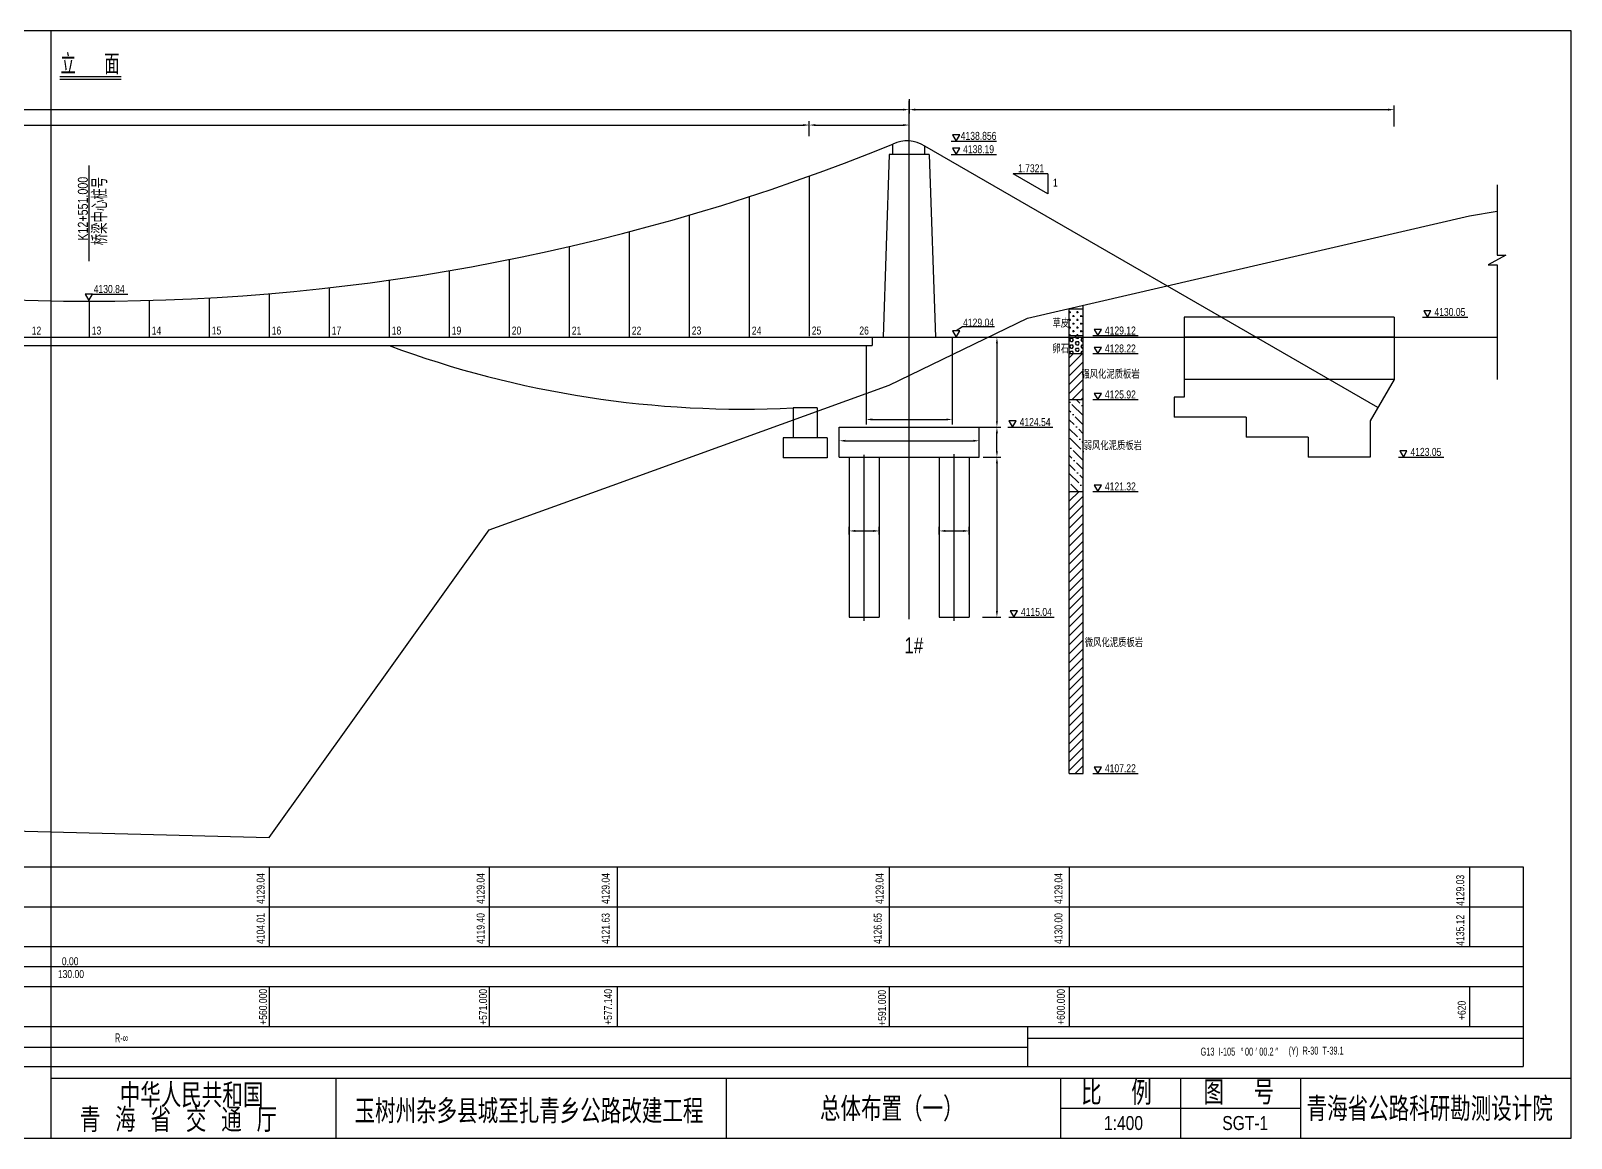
# Model space of a CAD drawing. Extents: x 473 to 627, y 4023 to 4079.
# Drawn here: x 549.5 to 626.5, y 4023.1 to 4078.5 of the extents above; entities that cross this region are included whole.
import ezdxf
from ezdxf.enums import TextEntityAlignment as Align

# ---------------------------------------------------------------- set-up
doc = ezdxf.new("R2010")
doc.units = 0
doc.layers.get('0').update_dxf_attribs({"linetype": 'CONTINUOUS'})
doc.layers.get('DEFPOINTS').update_dxf_attribs({"linetype": 'CONTINUOUS'})
for name, color, linetype in [('gzw', 6, 'CONTINUOUS'), ('LAYER2', 2, 'CONTINUOUS'), ('pm', 1, 'CONTINUOUS'), ('shuju', 2, 'CONTINUOUS'), ('STATION', 6, 'CONTINUOUS'), ('tukuang', 3, 'CONTINUOUS')]:
    doc.layers.add(name, color=color, linetype=linetype)
doc.styles.add('GGX1', font='romanc.shx', dxfattribs={"width": 0.9, "bigfont": 'dk.shx'})
doc.styles.add('GTF2', font='stxt.shx', dxfattribs={"width": 0.8, "bigfont": 'dk.shx'})
doc.styles.add('GTF4', font='stxt.shx', dxfattribs={"width": 0.8, "bigfont": 'dk.shx'})
doc.styles.add('HH', font='stxt.shx', dxfattribs={"width": 0.8, "height": 0.8, "bigfont": 'dk.shx'})
doc.styles.get("Standard").update_dxf_attribs({"font": 'stxt.shx', "width": 0.8, "bigfont": 'dk.shx'})
doc.styles.add('直线及平曲线', font='stxt.shx', dxfattribs={"width": 0.8, "bigfont": 'dk.shx'})
doc.dimstyles.get("Standard").update_dxf_attribs({"dimtxt": 0.18, "dimasz": 0.18, "dimexe": 0.18, "dimexo": 0.0625, "dimgap": 0.09, "dimtad": 0, "dimtih": 1, "dimtoh": 1, "dimdec": 4, "dimzin": 0, "dimdsep": 46, "dimtxsty": 'Standard', "dimcen": 0.09, "dimadec": 0, "dimazin": 0, "dimtfac": 1, "dimtdec": 4, "dimtofl": 0, "dimtmove": 0, "dimatfit": 3, "dimfxl": 0, "dimtolj": 1, "dimtzin": 0, "dimarcsym": 0})
pattern_1 = [(45, (0, -0.266), (-0.224506403, 0.224506403), [])]

# ---------------------------------------------------------------- blocks, each defined once
blk = doc.blocks.new('*D14')
at = {"layer": 'DEFPOINTS', "color": 0}
for p in [(593.433, 4074.929), (617.67, 4074.568), (617.67, 4073.53)]:
    blk.add_point(p, dxfattribs=at)
at = {"layer": 'STATION', "color": 2}
for p, q in [((617.67, 4073.73), (617.67, 4074.768)), ((593.433, 4074.729), (593.433, 4074.368)), ((593.733, 4074.568), (617.37, 4074.568))]:
    blk.add_line(p, q, dxfattribs=at)
for points in [[(593.733, 4074.618), (593.733, 4074.518), (593.433, 4074.568)], [(617.37, 4074.618), (617.37, 4074.518), (617.67, 4074.568)]]:
    blk.add_solid(points, dxfattribs=at)
blk = doc.blocks.new('*D10')
at = {"layer": 'DEFPOINTS', "color": 0}
for p in [(511.433, 4075.054), (593.433, 4075.286), (593.433, 4074.568)]:
    blk.add_point(p, dxfattribs=at)
at = {"layer": 'STATION', "color": 2}
for p, q in [((511.433, 4074.854), (511.433, 4074.368)), ((593.433, 4075.086), (593.433, 4074.368)), ((511.733, 4074.568), (593.133, 4074.568))]:
    blk.add_line(p, q, dxfattribs=at)
for points in [[(511.733, 4074.618), (511.733, 4074.518), (511.433, 4074.568)], [(593.133, 4074.618), (593.133, 4074.518), (593.433, 4074.568)]]:
    blk.add_solid(points, dxfattribs=at)
blk = doc.blocks.new('*D9')
at = {"layer": 'DEFPOINTS', "color": 0}
for p in [(516.433, 4073.263), (588.433, 4073.796), (588.433, 4073.047)]:
    blk.add_point(p, dxfattribs=at)
at = {"layer": 'STATION', "color": 2}
for p, q in [((516.433, 4073.463), (516.433, 4073.996)), ((588.433, 4073.247), (588.433, 4073.996)), ((516.733, 4073.796), (588.133, 4073.796))]:
    blk.add_line(p, q, dxfattribs=at)
for points in [[(516.733, 4073.846), (516.733, 4073.746), (516.433, 4073.796)], [(588.133, 4073.846), (588.133, 4073.746), (588.433, 4073.796)]]:
    blk.add_solid(points, dxfattribs=at)
blk = doc.blocks.new('*D20')
at = {"layer": 'DEFPOINTS', "color": 0}
for p in [(596.933, 4058.003), (589.933, 4057.47), (596.933, 4057.47)]:
    blk.add_point(p, dxfattribs=at)
at = {"layer": 'STATION', "color": 2}
for p, q in [((589.933, 4057.67), (589.933, 4058.203)), ((590.233, 4058.003), (596.633, 4058.003)), ((596.933, 4057.67), (596.933, 4058.203))]:
    blk.add_line(p, q, dxfattribs=at)
for points in [[(590.233, 4058.053), (590.233, 4057.953), (589.933, 4058.003)], [(596.633, 4058.053), (596.633, 4057.953), (596.933, 4058.003)]]:
    blk.add_solid(points, dxfattribs=at)
blk = doc.blocks.new('*D15')
at = {"layer": 'DEFPOINTS', "color": 0}
for p in [(591.283, 4059.397), (595.583, 4059.397), (595.583, 4059.068)]:
    blk.add_point(p, dxfattribs=at)
at = {"layer": 'STATION', "color": 2}
for p, q in [((591.283, 4059.197), (591.283, 4058.868)), ((591.583, 4059.068), (595.283, 4059.068)), ((595.583, 4059.197), (595.583, 4058.868))]:
    blk.add_line(p, q, dxfattribs=at)
for points in [[(591.583, 4059.118), (591.583, 4059.018), (591.283, 4059.068)], [(595.283, 4059.118), (595.283, 4059.018), (595.583, 4059.068)]]:
    blk.add_solid(points, dxfattribs=at)
blk = doc.blocks.new('*D11')
at = {"layer": 'DEFPOINTS', "color": 0}
for p in [(593.433, 4073.796), (593.433, 4073.423), (588.433, 4073.059)]:
    blk.add_point(p, dxfattribs=at)
at = {"layer": 'STATION', "color": 2}
for p, q in [((593.433, 4073.623), (593.433, 4073.996)), ((588.733, 4073.796), (593.133, 4073.796))]:
    blk.add_line(p, q, dxfattribs=at)
for points in [[(588.733, 4073.846), (588.733, 4073.746), (588.433, 4073.796)], [(593.133, 4073.846), (593.133, 4073.746), (593.433, 4073.796)]]:
    blk.add_solid(points, dxfattribs=at)
blk = doc.blocks.new('*D18')
at = {"layer": 'DEFPOINTS', "color": 0}
for p in [(591.933, 4053.492), (590.433, 4053.119), (591.933, 4053.119)]:
    blk.add_point(p, dxfattribs=at)
at = {"layer": 'STATION', "color": 2}
for p, q in [((590.433, 4053.319), (590.433, 4053.692)), ((590.733, 4053.492), (591.633, 4053.492)), ((591.933, 4053.319), (591.933, 4053.692))]:
    blk.add_line(p, q, dxfattribs=at)
for points in [[(590.733, 4053.542), (590.733, 4053.442), (590.433, 4053.492)], [(591.633, 4053.542), (591.633, 4053.442), (591.933, 4053.492)]]:
    blk.add_solid(points, dxfattribs=at)
blk = doc.blocks.new('*D21')
at = {"layer": 'DEFPOINTS', "color": 0}
for p in [(596.321, 4063.181), (596.321, 4058.681), (597.814, 4058.681)]:
    blk.add_point(p, dxfattribs=at)
at = {"layer": 'STATION', "color": 2}
for p, q in [((596.521, 4063.181), (598.014, 4063.181)), ((597.814, 4062.881), (597.814, 4058.981)), ((596.521, 4058.681), (598.014, 4058.681))]:
    blk.add_line(p, q, dxfattribs=at)
for points in [[(597.764, 4062.881), (597.864, 4062.881), (597.814, 4063.181)], [(597.764, 4058.981), (597.864, 4058.981), (597.814, 4058.681)]]:
    blk.add_solid(points, dxfattribs=at)
blk = doc.blocks.new('*D19')
at = {"layer": 'DEFPOINTS', "color": 0}
for p in [(596.933, 4058.681), (597.814, 4058.681), (596.933, 4057.181)]:
    blk.add_point(p, dxfattribs=at)
at = {"layer": 'STATION', "color": 2}
for p, q in [((597.133, 4058.681), (598.014, 4058.681)), ((597.814, 4057.481), (597.814, 4058.381)), ((597.133, 4057.181), (598.014, 4057.181))]:
    blk.add_line(p, q, dxfattribs=at)
for points in [[(597.764, 4058.381), (597.864, 4058.381), (597.814, 4058.681)], [(597.764, 4057.481), (597.864, 4057.481), (597.814, 4057.181)]]:
    blk.add_solid(points, dxfattribs=at)
blk = doc.blocks.new('*D17')
at = {"layer": 'DEFPOINTS', "color": 0}
for p in [(596.433, 4053.492), (594.933, 4053.119), (596.433, 4053.119)]:
    blk.add_point(p, dxfattribs=at)
at = {"layer": 'STATION', "color": 2}
for p, q in [((594.933, 4053.319), (594.933, 4053.692)), ((595.233, 4053.492), (596.133, 4053.492)), ((596.433, 4053.319), (596.433, 4053.692))]:
    blk.add_line(p, q, dxfattribs=at)
for points in [[(595.233, 4053.542), (595.233, 4053.442), (594.933, 4053.492)], [(596.133, 4053.542), (596.133, 4053.442), (596.433, 4053.492)]]:
    blk.add_solid(points, dxfattribs=at)
blk = doc.blocks.new('*D16')
at = {"layer": 'DEFPOINTS', "color": 0}
for p in [(596.933, 4057.181), (596.885, 4049.181), (597.814, 4049.181)]:
    blk.add_point(p, dxfattribs=at)
at = {"layer": 'STATION', "color": 2}
for p, q in [((597.814, 4056.881), (597.814, 4049.481)), ((597.085, 4049.181), (598.014, 4049.181))]:
    blk.add_line(p, q, dxfattribs=at)
for points in [[(597.764, 4056.881), (597.864, 4056.881), (597.814, 4057.181)], [(597.764, 4049.481), (597.864, 4049.481), (597.814, 4049.181)]]:
    blk.add_solid(points, dxfattribs=at)

msp = doc.modelspace()

# ---------------------------------------------------------------- hatches: boundary and pattern name
at = {"layer": 'LAYER2'}
h = msp.add_hatch(dxfattribs=at)
h.set_pattern_fill('CROSS', color=2, scale=0.03, style=0)
h.set_pattern_definition([(0, (0, -0.266), (0.1905, 0.1905), [0.09525, -0.28575]), (90, (0.04762, -0.31363), (-0.1905, 0.1905), [0.09525, -0.28575])])
h.paths.add_polyline_path([(601.4325806, 4063.2610051), (602.1325806, 4063.2610051), (602.1325806, 4064.5955433), (601.4325806, 4064.5955433)])
h = msp.add_hatch(dxfattribs=at)
h.set_pattern_fill('HEX', color=2, scale=0.03, style=0)
h.set_pattern_definition([(0, (0, -0.266), (0, 0.1649778), [0.09525, -0.1905]), (120, (0, -0.266), (-0.142874966, -0.0824889), [0.09525, -0.1905]), (60, (0.09525, -0.266), (-0.142874966, 0.0824889), [0.09525, -0.1905])])
h.paths.add_polyline_path([(602.1325806, 4062.9151183), (601.4325806, 4062.9151183), (601.4325806, 4062.3610051), (602.1325806, 4062.3610051)])
h.paths.add_polyline_path([(602.1325806, 4063.2610051), (601.4325806, 4063.2610051), (601.4325806, 4062.9151183), (602.1325806, 4062.9151183)])
h = msp.add_hatch(dxfattribs=at)
h.set_pattern_fill('ANSI31', color=2, scale=0.1, style=0)
h.set_pattern_definition(pattern_1)
h.paths.add_polyline_path([(602.1325806, 4062.3610051), (601.4325806, 4062.3610051), (601.4325806, 4060.0610051), (602.1325806, 4060.0610051)])
h = msp.add_hatch(dxfattribs=at)
h.set_pattern_fill('ANSI36', color=2, scale=0.1, angle=90, style=0)
h.set_pattern_definition([(135, (0, -0.266), (-0.617392608, 0.168379802), [0.79375, -0.15875, 0, -0.15875])])
h.paths.add_polyline_path([(602.1325806, 4060.0610051), (601.4325806, 4060.0610051), (601.4325806, 4055.4610051), (602.1325806, 4055.4610051)])
h = msp.add_hatch(dxfattribs=at)
h.set_pattern_fill('ANSI31', color=2, scale=0.1, style=0)
h.set_pattern_definition(pattern_1)
h.paths.add_polyline_path([(602.1325806, 4055.4610051), (601.4325806, 4055.4610051), (601.4325806, 4041.372092), (602.1325806, 4041.3656649)])

# ---------------------------------------------------------------- linework, layer by layer
at = {"color": 6, "linetype": 'Continuous'}
for p, q in [((626.5245866, 4078.5124943), (474.5245866, 4078.5124943)), ((626.5245866, 4023.1124943), (626.5245866, 4078.5124943)), ((474.5245866, 4023.1124943), (626.5245866, 4023.1124943))]:
    msp.add_line(p, q, dxfattribs=at)
at = {"color": 4, "linetype": 'Continuous'}
msp.add_line((550.5245866, 4023.1124943), (550.5245866, 4078.5124943), dxfattribs=at)
for p, q in [((550.9606525, 4076.2295702), (554.0345453, 4076.2295702)), ((478.6950117, 4036.695158), (624.127374, 4036.695158)), ((624.127374, 4036.695158), (624.127374, 4026.695158)), ((478.6950117, 4026.695158), (624.127374, 4026.695158))]:
    msp.add_line(p, q)
at = {"color": 2}
for p, q in [((550.9606525, 4076.0850172), (554.0345453, 4076.0850172)), ((619.0885776, 4064.1874173), (621.350383, 4064.1874173)), ((602.6136061, 4063.2610051), (604.8754115, 4063.2610051)), ((595.5254825, 4063.1811183), (597.7872879, 4063.1811183)), ((602.6136061, 4062.3610051), (604.8754115, 4062.3610051)), ((602.6136061, 4060.0610051), (604.8754115, 4060.0610051)), ((598.3512751, 4058.6811183), (600.6130805, 4058.6811183)), ((617.8885776, 4057.1874173), (620.150383, 4057.1874173)), ((602.6136061, 4055.4610051), (604.8754115, 4055.4610051)), ((598.4159447, 4049.1811183), (600.6777501, 4049.1811183)), ((602.6136061, 4041.3610051), (604.8754115, 4041.3610051))]:
    msp.add_line(p, q, dxfattribs=at)
at = {"color": 3}
msp.add_line((593.4325806, 4049.0840049), (593.4325806, 4075.0104055), dxfattribs=at)
at = {"color": 7}
for p, q in [((592.6108665, 4072.3311183), (592.6108665, 4072.8427502)), ((594.2075673, 4072.3311183), (594.2075673, 4072.7336795)), ((595.5254825, 4072.9971183), (597.7872879, 4072.9971183)), ((552.4325806, 4066.9943528), (552.4325806, 4071.7780682)), ((592.4325806, 4072.3311183), (592.1275806, 4063.1811183)), ((594.4325806, 4072.3311183), (592.4325806, 4072.3311183)), ((594.4325806, 4072.3311183), (594.7375806, 4063.1811183)), ((595.5254825, 4072.3311183), (597.7872879, 4072.3311183)), ((588.4325806, 4071.243887), (588.4325806, 4063.2361183)), ((600.3552201, 4070.3486799), (598.6231693, 4071.3486799)), ((600.3552201, 4071.3486799), (598.6231693, 4071.3486799)), ((600.3552201, 4071.3486799), (600.3552201, 4070.3486799)), ((585.4325806, 4070.2176141), (585.4325806, 4063.2011183)), ((582.4325806, 4069.2895742), (582.4325806, 4063.1811183)), ((579.4325806, 4068.4571153), (579.4325806, 4063.1811183)), ((573.4325806, 4067.0700663), (573.4325806, 4063.1811183)), ((576.4325806, 4067.7179391), (576.4325806, 4063.1811183)), ((570.4325806, 4066.5118079), (570.4325806, 4063.1811183)), ((564.4325806, 4065.6586939), (564.4325806, 4063.1811183)), ((567.4325806, 4066.0417418), (567.4325806, 4063.1811183)), ((552.4325806, 4064.9811183), (552.4325806, 4063.1811183)), ((555.4325806, 4065.0233406), (555.4325806, 4063.1811183)), ((558.4325806, 4065.1501078), (558.4325806, 4063.1811183)), ((561.4325806, 4065.3617227), (561.4325806, 4063.1811183)), ((596.0913034, 4063.6972763), (595.7698602, 4063.4952775)), ((597.6934744, 4063.6972763), (596.0913034, 4063.6972763)), ((591.2825806, 4062.7611183), (591.2825806, 4058.8111183)), ((591.5825806, 4063.1811183), (591.5825806, 4062.7611183)), ((595.5825806, 4063.1811183), (595.5825806, 4058.8111183)), ((588.8232955, 4059.647149), (587.6232955, 4059.647149)), ((587.6232955, 4059.647149), (587.6232955, 4058.147149)), ((588.8232955, 4059.647149), (588.8232955, 4058.147149)), ((589.3232955, 4058.147149), (587.1232955, 4058.147149)), ((587.1232955, 4058.147149), (587.1232955, 4057.147149)), ((589.3232955, 4058.147149), (589.3232955, 4057.147149)), ((589.3232955, 4057.147149), (587.1232955, 4057.147149))]:
    msp.add_line(p, q, dxfattribs=at)
at = {"color": 1}
for p, q in [((607.1698833, 4064.1874173), (607.1698833, 4060.1874173)), ((617.6698833, 4064.1874173), (617.6698833, 4061.0730579)), ((617.6698833, 4063.1874173), (607.1698833, 4063.1874173)), ((617.6698833, 4061.0730579), (607.1698833, 4061.0730579)), ((617.6698833, 4061.0730579), (616.4698833, 4058.9945969)), ((589.9325808, 4058.6811183), (596.9325808, 4058.6811183)), ((589.9325808, 4057.1811183), (589.9325808, 4058.6811183)), ((596.9325808, 4057.1811183), (596.9325808, 4058.6811183)), ((589.9325808, 4057.1811183), (596.9325808, 4057.1811183)), ((590.4325808, 4049.1811183), (591.9325808, 4049.1811183)), ((594.9325808, 4049.1811183), (596.4325808, 4049.1811183))]:
    msp.add_line(p, q, dxfattribs=at)
at = {"color": 7, "linetype": 'Continuous'}
msp.add_line((550.5245866, 4026.1124943), (626.5245866, 4026.1124943), dxfattribs=at)
at = {"color": 2, "linetype": 'Continuous'}
for p, q in [((564.7791148, 4026.1124943), (564.7791148, 4026.1124943)), ((564.7791148, 4023.1124943), (564.7791148, 4026.1124943)), ((581.9165121, 4026.1124943), (581.9165121, 4026.1124943)), ((584.287008, 4023.1124943), (584.287008, 4026.1124943)), ((601.0018504, 4026.1124943), (601.0018504, 4026.1124943)), ((601.0018504, 4023.1124943), (601.0018504, 4026.1124943)), ((607.0018504, 4026.1124943), (607.0018504, 4026.1124943)), ((607.0018504, 4023.1124943), (607.0018504, 4026.1124943)), ((613.0018504, 4026.1124943), (613.0018504, 4026.1124943)), ((613.0018504, 4023.1124943), (613.0018504, 4026.1124943)), ((626.5245866, 4026.1124943), (626.5245866, 4026.1124943)), ((601.0018504, 4024.6124943), (613.0018504, 4024.6124943)), ((550.5245866, 4023.1124943), (550.5245866, 4023.1124943)), ((626.5245866, 4023.1124943), (626.5245866, 4023.1124943))]:
    msp.add_line(p, q, dxfattribs=at)
at = {"color": 7}
for points in [[(595.7698602, 4072.9971183), (595.95124, 4073.3112775), (595.5884803, 4073.3112775)], [(595.7698602, 4072.3311183), (595.95124, 4072.6452775), (595.5884803, 4072.6452775)], [(595.7698602, 4063.1811183), (595.95124, 4063.4952775), (595.5884803, 4063.4952775)]]:
    msp.add_lwpolyline(points, close=True, dxfattribs=at)
at = {"color": 2}
for points in [[(552.4115419, 4065.0175584), (552.5929218, 4065.3317176), (552.230162, 4065.3317176)], [(619.3329553, 4064.1874173), (619.5143352, 4064.5015764), (619.1515754, 4064.5015764)], [(602.8579838, 4063.2610051), (603.0393636, 4063.5751643), (602.6766039, 4063.5751643)], [(602.8579838, 4062.3610051), (603.0393636, 4062.6751643), (602.6766039, 4062.6751643)], [(602.8579838, 4060.0610051), (603.0393636, 4060.3751643), (602.6766039, 4060.3751643)], [(598.5956527, 4058.6811183), (598.7770326, 4058.9952775), (598.4142729, 4058.9952775)], [(618.1329553, 4057.1874173), (618.3143352, 4057.5015764), (617.9515754, 4057.5015764)], [(602.8579838, 4055.4610051), (603.0393636, 4055.7751643), (602.6766039, 4055.7751643)], [(598.6603224, 4049.1811183), (598.8417023, 4049.4952775), (598.4789425, 4049.4952775)], [(602.8579838, 4041.3610051), (603.0393636, 4041.6751643), (602.6766039, 4041.6751643)]]:
    msp.add_lwpolyline(points, close=True, dxfattribs=at)
at = {"layer": 'LAYER2', "color": 2}
for p, q in [((552.5929218, 4065.3317176), (554.354653, 4065.3317176)), ((601.4325806, 4064.5955433), (602.1325806, 4064.5955433)), ((601.4325806, 4063.2610051), (602.1325806, 4063.2610051)), ((601.4325806, 4062.3610051), (602.1325806, 4062.3610051)), ((601.4325806, 4060.0610051), (602.1325806, 4060.0610051)), ((601.4325806, 4055.4610051), (602.1325806, 4055.4610051)), ((601.4325806, 4041.3610051), (602.1325806, 4041.3610051))]:
    msp.add_line(p, q, dxfattribs=at)
at = {"layer": 'shuju'}
for p, q in [((608.0381127, 4034.695158), (624.127374, 4034.695158)), ((608.0381127, 4032.695158), (624.127374, 4032.695158)), ((608.0381127, 4030.695158), (624.127374, 4030.695158))]:
    msp.add_line(p, q, dxfattribs=at)
at = {"layer": 'STATION', "color": 6}
msp.add_line((616.8535016, 4059.6590433), (594.2075673, 4072.7336795), dxfattribs=at)
at = {"layer": 'STATION', "color": 2}
for p, q in [((622.8206605, 4070.8094577), (622.8206605, 4067.2890431)), ((623.2626706, 4067.2890431), (622.3786504, 4066.805622)), ((622.8206605, 4067.2890431), (623.2626706, 4067.2890431)), ((622.3786504, 4066.805622), (622.8206605, 4066.805622)), ((622.8206605, 4066.805622), (622.8206605, 4061.075179)), ((602.1325806, 4041.3610051), (602.1325806, 4064.7891991)), ((601.4325806, 4041.3610051), (601.4325806, 4064.6270051)), ((607.1698833, 4064.1874173), (607.1698833, 4063.1874173)), ((561.4325806, 4036.695158), (561.4325806, 4032.695158)), ((572.4325806, 4036.695158), (572.4325806, 4032.695158)), ((572.4325806, 4036.695158), (572.4325806, 4032.695158)), ((578.8325806, 4036.695158), (578.8325806, 4032.695158)), ((592.4325806, 4036.695158), (592.4325806, 4032.695158)), ((601.4325806, 4036.695158), (601.4325806, 4032.695158)), ((621.4325806, 4036.695158), (621.4325806, 4032.695158)), ((561.4325806, 4030.695158), (561.4325806, 4028.695158)), ((572.4325806, 4030.695158), (572.4325806, 4028.695158)), ((578.8325806, 4030.695158), (578.8325806, 4028.695158)), ((592.4325806, 4030.695158), (592.4325806, 4028.695158)), ((601.4325806, 4030.695158), (601.4325806, 4028.695158)), ((621.4325806, 4030.695158), (621.4325806, 4028.695158)), ((621.4325806, 4030.695158), (621.4325806, 4028.695158)), ((599.3357806, 4028.695158), (599.3357806, 4026.695158))]:
    msp.add_line(p, q, dxfattribs=at)
at = {"layer": 'STATION', "color": 1}
for p, q in [((607.1698833, 4060.1874173), (606.6698833, 4060.1874173)), ((606.6698833, 4060.1874173), (606.6698833, 4059.1874173)), ((610.2698833, 4059.1874173), (606.6698833, 4059.1874173)), ((610.2698833, 4059.1874173), (610.2698833, 4058.1874173)), ((616.4698833, 4058.9945969), (616.4698833, 4057.1874173)), ((613.3698833, 4058.1874173), (610.2698833, 4058.1874173)), ((613.3698833, 4058.1874173), (613.3698833, 4057.1874173)), ((590.4325808, 4057.1811183), (590.4325808, 4049.1811183)), ((591.9325808, 4057.1811183), (591.9325808, 4049.1811183)), ((594.9325808, 4057.1811183), (594.9325808, 4049.1811183)), ((596.4325808, 4057.1811183), (596.4325808, 4049.1811183)), ((616.4698833, 4057.1874173), (613.3698833, 4057.1874173))]:
    msp.add_line(p, q, dxfattribs=at)
at = {"layer": 'STATION', "color": 3}
for p, q in [((591.1825808, 4048.9962402), (591.1825808, 4057.3001037)), ((595.6825808, 4048.9962402), (595.6825808, 4057.3309159))]:
    msp.add_line(p, q, dxfattribs=at)
at = {"layer": 'STATION', "color": 2}
msp.add_lwpolyline([(483.1622327, 4060.8781969), (501.4325806, 4061.4811183), (512.4325806, 4060.8311183), (517.5925806, 4060.4911183), (528.4325806, 4054.8511183), (534.4325806, 4038.8511183), (561.4325806, 4038.1511183), (572.4325806, 4053.5411183), (578.5725806, 4055.7711183), (592.4325806, 4060.7911183), (599.3355806, 4064.1411183), (621.4325806, 4069.2611183), (622.8206605, 4069.481823)], dxfattribs=at)
at = {"layer": 'STATION', "color": 6}
for centre, radius, start, end in [((552.4325806, 4171.5811183), 106.6, 247.857773983, 292.142226017), ((593.3172565, 4071.441993), 1.5687917, 55.422968334, 116.761423537)]:
    msp.add_arc(centre, radius, start, end, dxfattribs=at)
at = {"layer": 'tukuang', "color": 2}
for p, q in [((617.6698833, 4064.1874173), (607.1698833, 4064.1874173)), ((478.6950117, 4034.695158), (624.127374, 4034.695158)), ((478.6950117, 4032.695158), (624.127374, 4032.695158)), ((501.4325806, 4031.695158), (624.127374, 4031.695158)), ((478.6950117, 4030.695158), (624.127374, 4030.695158)), ((478.6950117, 4028.695158), (624.127374, 4028.695158)), ((599.3357806, 4028.1179368), (624.127374, 4028.1179368)), ((485.2420937, 4027.6670383), (599.3357806, 4027.6670383))]:
    msp.add_line(p, q, dxfattribs=at)
at = {"layer": 'tukuang', "color": 7}
for p, q in [((516.4325806, 4062.7611183), (591.5825806, 4062.7611183)), ((546.4325806, 4063.1811183), (551.4325806, 4063.1811183)), ((551.4325806, 4063.1811183), (556.4325806, 4063.1811183)), ((556.4325806, 4063.1811183), (561.4325806, 4063.1811183)), ((561.4325806, 4063.1811183), (566.4325806, 4063.1811183)), ((566.4325806, 4063.1811183), (571.4325806, 4063.1811183)), ((571.4325806, 4063.1811183), (576.4325806, 4063.1811183)), ((576.4325806, 4063.1811183), (622.8206605, 4063.1811183))]:
    msp.add_line(p, q, dxfattribs=at)
msp.add_arc((585.1340245, 4110.5213575), 50.935072, 249.663712944, 272.801243924, dxfattribs=at)

# ---------------------------------------------------------------- texts
at = {"color": 2}
for s, height, width, p in [('立', 1, 0.8, (550.9955033, 4076.3382052)), ('面', 1, 0.8, (553.1851743, 4076.3382052)), ('1:400', 0.7, 0.833333, (603.165838, 4023.5218512)), ('SGT-1', 0.7, 0.833333, (609.0794495, 4023.5218512))]:
    msp.add_text(s, height=height, dxfattribs=dict(at, width=width)).set_placement(p)
at = {"color": 2, "style": 'HH', "width": 0.8}
for s, p in [('4138.856', (596.8972246, 4073.2552506)), ('4138.19', (596.8972246, 4072.5892506)), ('1.7321', (599.5232582, 4071.6344195)), ('1', (600.7339986, 4070.9148152)), ('4130.84', (553.4301162, 4065.5951391)), ('4129.04', (596.8972246, 4063.9147926)), ('草皮', (601.0056966, 4063.9171697)), ('4130.05', (620.4603197, 4064.4455495)), ('12', (549.7967, 4063.5163255)), ('13', (552.7967, 4063.5163255)), ('14', (555.7967, 4063.5163255)), ('15', (558.7967, 4063.5163255)), ('16', (561.7967, 4063.5163255)), ('17', (564.7967, 4063.5163255)), ('18', (567.7967, 4063.5163255)), ('19', (570.7967, 4063.5163255)), ('20', (573.7967, 4063.5163255)), ('21', (576.7967, 4063.5163255)), ('22', (579.7967, 4063.5163255)), ('23', (582.7967, 4063.5163255)), ('24', (585.7967, 4063.5163255)), ('25', (588.7967, 4063.5163255)), ('26', (591.1732652, 4063.5163255)), ('4129.12', (603.9853482, 4063.5191374)), ('卵石', (601.0056962, 4062.6368135)), ('4128.22', (603.9853482, 4062.6191374)), ('强风化泥质板岩', (603.492163, 4061.3628265)), ('4125.92', (603.9853482, 4060.3191374)), ('4124.54', (599.7230172, 4058.9392506)), ('弱风化泥质板岩', (603.6064031, 4057.7909861)), ('4123.05', (619.2603197, 4057.4455495)), ('4121.32', (603.9853482, 4055.7191374)), ('4115.04', (599.7876869, 4049.4392506)), ('微风化泥质板岩', (603.6625707, 4047.9363404)), ('4107.22', (603.9853482, 4041.6191374))]:
    msp.add_text(s, height=0.4, dxfattribs=at).set_placement(p, align=Align.MIDDLE)
at = {"color": 2}
for s, height, style, width, p in [('1#', 0.8, 'GTF2', 0.8, (593.6580434, 4047.7612121)), ('玉树州杂多县城至扎青乡公路改建工程', 1.2, 'GGX1', 0.9, (574.418087, 4024.4552708)), ('总体布置（一）', 1.2, 'GGX1', 0.9, (592.5581343, 4024.5709186))]:
    msp.add_text(s, height=height, dxfattribs=dict(at, style=style, width=width)).set_placement(p, align=Align.MIDDLE_CENTER)
at = {"color": 2, "style": 'GGX1', "width": 0.9}
for s, p in [('中华人民共和国', (553.9571275, 4024.6535008)), ('比  例', (602.0225827, 4024.7724941)), ('图  号', (608.142996, 4024.7981421)), ('青 海 省 交 通 厅', (551.9648915, 4023.4229996)), ('青海省公路科研勘测设计院', (613.2942362, 4023.9721791))]:
    msp.add_text(s, height=1.2, dxfattribs=at).set_placement(p)
at = {"layer": 'gzw', "color": 2, "style": 'GTF4', "width": 0.8}
for s, height, p in [('K12+551.000', 0.5, (552.1134637, 4069.61137)), ('桥梁中心桩号', 0.75, (552.9207397, 4069.4937512))]:
    msp.add_text(s, height=height, rotation=90, dxfattribs=at).set_placement(p, align=Align.MIDDLE)
at = {"layer": 'pm', "color": 2, "style": '直线及平曲线', "width": 0.6}
for s, p in [('G13  I-105', (608.8618509, 4027.4448723)), ('°', (610.0706509, 4027.4448723)), ('00', (610.4194509, 4027.4448723)), ('′', (610.7730509, 4027.4448723)), ('00.2', (611.2866509, 4027.4448723)), ('″', (611.8002509, 4027.4448723)), ('(Y)  R-30  T-39.1', (613.7738509, 4027.4448723))]:
    msp.add_text(s, height=0.4, dxfattribs=at).set_placement(p, align=Align.MIDDLE)
at = {"layer": 'shuju', "style": 'GTF4', "width": 0.8}
for s, p in [('4129.04', (561.3211559, 4036.376286)), ('4129.04', (572.3211559, 4036.376286)), ('4129.04', (578.5725806, 4036.376286)), ('4129.04', (592.2654447, 4036.376286)), ('4129.04', (601.2097323, 4036.376286)), ('4129.03', (621.2962017, 4036.2886734)), ('4104.01', (561.3211559, 4034.376286)), ('4119.40', (572.3211559, 4034.376286)), ('4121.63', (578.5725806, 4034.376286)), ('4126.65', (592.1725806, 4034.376286)), ('4130.00', (601.2097323, 4034.376286)), ('4135.12', (621.2962017, 4034.2886734))]:
    msp.add_text(s, height=0.4, rotation=90, dxfattribs=at).set_placement(p, align=Align.BOTTOM_RIGHT)
for s, p in [('0.00', (551.0635956, 4031.7644139)), ('130.00', (550.8638758, 4031.1250219))]:
    msp.add_text(s, height=0.4, dxfattribs=at).set_placement(p)
for s, p in [('+560.000', (561.3211559, 4028.7862116)), ('+571.000', (572.3211559, 4028.7802019)), ('+577.140', (578.5725806, 4028.7802019)), ('+591.000', (592.2654447, 4028.7340771)), ('+600.000', (601.2097323, 4028.7802019)), ('+620', (621.2508536, 4029.0235005))]:
    msp.add_text(s, height=0.4, rotation=90, dxfattribs=at).set_placement(p)
at = {"layer": 'tukuang', "color": 2, "style": 'GTF4', "width": 0.6}
msp.add_text('R-∞', height=0.45, dxfattribs=at).set_placement((554.0453495, 4028.132578), align=Align.MIDDLE)

# ---------------------------------------------------------------- dimensions: what is measured, and where the dimension line sits
at = {"layer": 'STATION', "color": 2}
for base, p1, p2, override, picture, middle in [((593.4325806, 4074.567819), (511.4325806, 4075.0535817), (593.4325806, 4075.2858886), {"dimtxt": 0.4, "dimasz": 0.3, "dimexe": 0.2, "dimexo": 0.2, "dimgap": 0.15, "dimtad": 1, "dimtih": 0, "dimtoh": 0, "dimlfac": 100, "dimzin": 8, "dimcen": 2.5, "dimclrd": 2, "dimclre": 2, "dimclrt": 2, "dimtofl": 1, "dimtmove": 2}, '*D10', (552.4325806, 4074.917819)), ((617.6698833, 4074.567819), (593.4325806, 4074.9291323), (617.6698833, 4073.5302407), {"dimtxt": 0.4, "dimasz": 0.3, "dimexe": 0.2, "dimexo": 0.2, "dimgap": 0.15, "dimtad": 1, "dimtih": 0, "dimtoh": 0, "dimdec": 1, "dimlfac": 100, "dimzin": 8, "dimcen": 2.5, "dimclrd": 2, "dimclre": 2, "dimclrt": 2, "dimtofl": 1, "dimtmove": 2}, '*D14', (605.551232, 4074.917819)), ((593.4325806, 4073.7955552), (588.4325806, 4073.0588106), (593.4325806, 4073.4231202), {"dimtxt": 0.4, "dimasz": 0.3, "dimexe": 0.2, "dimexo": 0.2, "dimgap": 0.15, "dimtad": 1, "dimtih": 0, "dimtoh": 0, "dimlfac": 100, "dimzin": 8, "dimlunit": 6, "dimcen": 2.5, "dimse1": 1, "dimclrd": 2, "dimclre": 2, "dimclrt": 2, "dimtofl": 1, "dimtmove": 2}, '*D11', (590.9325806, 4074.1455552)), ((595.5825806, 4059.0679063), (591.2825806, 4059.3972253), (595.5825806, 4059.3972253), {"dimtxt": 0.4, "dimasz": 0.3, "dimexe": 0.2, "dimexo": 0.2, "dimgap": 0.15, "dimtad": 1, "dimtih": 0, "dimtoh": 0, "dimlfac": 100, "dimzin": 8, "dimlunit": 6, "dimcen": 2.5, "dimclrd": 2, "dimclre": 2, "dimclrt": 2, "dimtofl": 1, "dimtmove": 2}, '*D15', (593.4325806, 4059.4179063)), ((596.9325806, 4058.0027408), (589.9325806, 4057.4704254), (596.9325806, 4057.4704254), {"dimtxt": 0.4, "dimasz": 0.3, "dimexe": 0.2, "dimexo": 0.2, "dimgap": 0.15, "dimtad": 1, "dimtih": 0, "dimtoh": 0, "dimlfac": 100, "dimzin": 8, "dimlunit": 6, "dimcen": 2.5, "dimclrd": 2, "dimclre": 2, "dimclrt": 2, "dimtofl": 1, "dimtmove": 2}, '*D20', (593.4325806, 4058.3527408)), ((591.9325808, 4053.4922826), (590.4325808, 4053.1192181), (591.9325808, 4053.1192181), {"dimtxt": 0.4, "dimasz": 0.3, "dimexe": 0.2, "dimexo": 0.2, "dimgap": 0.15, "dimtad": 1, "dimtih": 0, "dimtoh": 0, "dimlfac": 100, "dimzin": 8, "dimlunit": 6, "dimcen": 2.5, "dimclrd": 2, "dimclre": 2, "dimclrt": 2, "dimtofl": 1, "dimtmove": 2}, '*D18', (591.1825808, 4053.8422826)), ((596.4325808, 4053.4922826), (594.9325808, 4053.1192181), (596.4325808, 4053.1192181), {"dimtxt": 0.4, "dimasz": 0.3, "dimexe": 0.2, "dimexo": 0.2, "dimgap": 0.15, "dimtad": 1, "dimtih": 0, "dimtoh": 0, "dimlfac": 100, "dimzin": 8, "dimlunit": 6, "dimcen": 2.5, "dimclrd": 2, "dimclre": 2, "dimclrt": 2, "dimtofl": 1, "dimtmove": 2}, '*D17', (595.6825808, 4053.8422826))]:
    dim = msp.add_linear_dim(base=base, p1=p1, p2=p2, dimstyle='Standard', override=override, dxfattribs=at)
    dim.commit()
    dim.dimension.update_dxf_attribs({"geometry": picture, "text_midpoint": middle})
dim = msp.add_linear_dim(base=(588.4325806, 4073.7955552), p1=(516.4325806, 4073.262572), p2=(588.4325806, 4073.0466351), text='24X300=<>', dimstyle='Standard', override={"dimtxt": 0.4, "dimasz": 0.3, "dimexe": 0.2, "dimexo": 0.2, "dimgap": 0.15, "dimtad": 1, "dimtih": 0, "dimtoh": 0, "dimlfac": 100, "dimzin": 8, "dimcen": 2.5, "dimclrd": 2, "dimclre": 2, "dimclrt": 2, "dimtofl": 1, "dimtmove": 2}, dxfattribs=at)
dim.commit()
dim.dimension.update_dxf_attribs({"geometry": '*D9', "text_midpoint": (552.4325806, 4074.1455552)})
for p1, p2, picture, middle in [((596.3211509, 4063.1811183), (596.3211509, 4058.6811183), '*D21', (597.4641198, 4060.9311183)), ((596.9325808, 4057.1811183), (596.9325808, 4058.6811183), '*D19', (597.4641198, 4057.9311183))]:
    dim = msp.add_linear_dim(base=(597.8141198, 4058.6811183), p1=p1, p2=p2, angle=90, dimstyle='Standard', override={"dimtxt": 0.4, "dimasz": 0.3, "dimexe": 0.2, "dimexo": 0.2, "dimgap": 0.15, "dimtad": 1, "dimtih": 0, "dimtoh": 0, "dimlfac": 100, "dimzin": 8, "dimlunit": 6, "dimcen": 2.5, "dimclrd": 2, "dimclre": 2, "dimclrt": 2, "dimtofl": 1, "dimtmove": 2}, dxfattribs=at)
    dim.commit()
    dim.dimension.update_dxf_attribs({"geometry": picture, "text_midpoint": middle})
dim = msp.add_linear_dim(base=(597.8141198, 4049.1811183), p1=(596.9325808, 4057.1811183), p2=(596.8847919, 4049.1811183), angle=90, text='800', dimstyle='Standard', override={"dimtxt": 0.4, "dimasz": 0.3, "dimexe": 0.2, "dimexo": 0.2, "dimgap": 0.15, "dimtad": 1, "dimtih": 0, "dimtoh": 0, "dimlfac": 100, "dimzin": 8, "dimlunit": 6, "dimcen": 2.5, "dimse1": 1, "dimclrd": 2, "dimclre": 2, "dimclrt": 2, "dimtofl": 1, "dimtmove": 2}, dxfattribs=at)
dim.commit()
dim.dimension.update_dxf_attribs({"geometry": '*D16', "text_midpoint": (597.4641198, 4053.1811183)})

doc.saveas('drawing.dxf')
